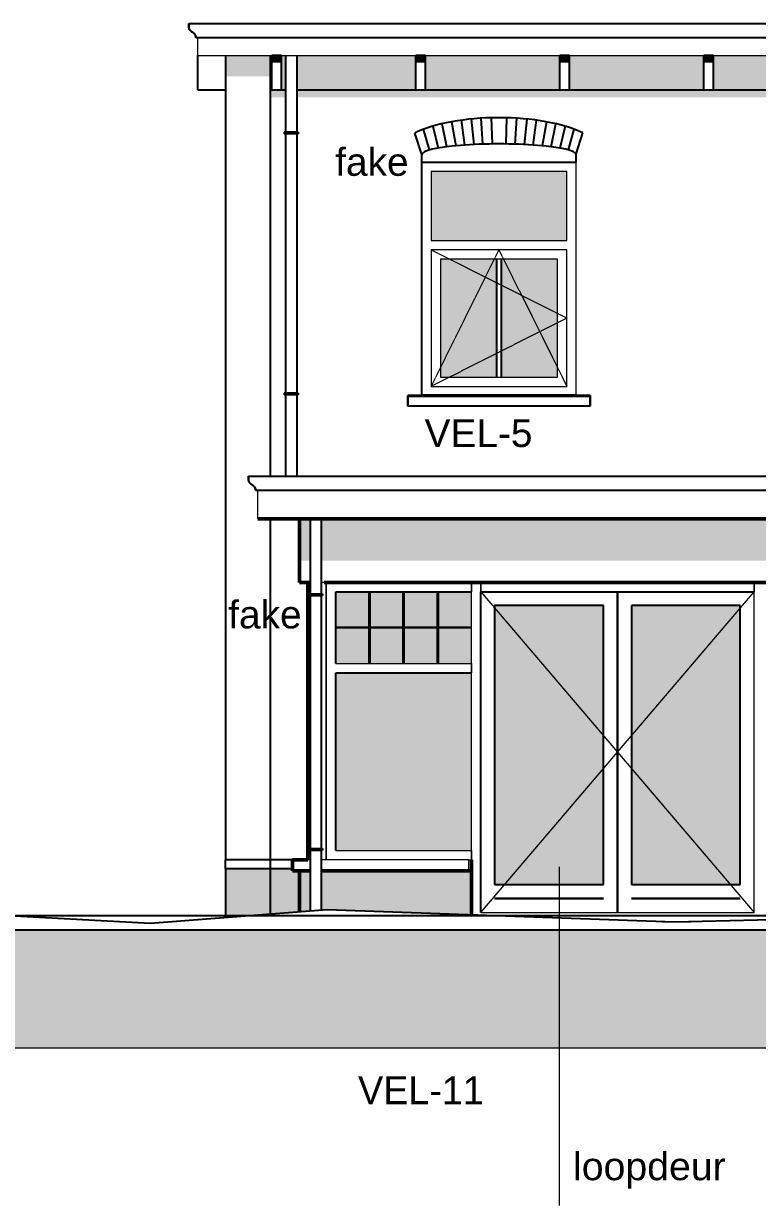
# Model space of a CAD drawing. Header units: millimetres. Extents: x 0 to 59350, y 0 to 29700.
# Drawn here: x 47332 to 49971, y 21260 to 25511 of the extents above; entities that cross this region are included whole.
import ezdxf

# ---------------------------------------------------------------- set-up
doc = ezdxf.new("R2010")
doc.units = ezdxf.units.MM
doc.linetypes.add('PUNKT2_S9', pattern=[1, 0, -1])
doc.linetypes.add('VERDECKT2_S2', pattern=[2.7, 2, -0.7])
doc.layers.add('Standard', color=7, linetype='Continuous', lineweight=25)
doc.styles.add('ARIAL', font='arial.ttf')

msp = doc.modelspace()

# ---------------------------------------------------------------- hatches: boundary and pattern name
at = {"layer": 'Standard', "linetype": 'PUNKT2_S9', "lineweight": 25}
for color, points in [(250, [(48059.5, 25396.4), (48059.5, 25321.4), (48219.5, 25321.4), (48219.5, 25396.4)]), (250, [(48259.6, 25396.4), (48224.5, 25396.4), (48224.5, 25371.4), (48259.6, 25371.4)]), (250, [(48259.6, 25272.9), (48274.5, 25272.9), (48274.5, 25396.4), (48259.6, 25396.4)]), (250, [(48314.5, 25272.9), (48742.6, 25272.9), (48742.6, 25396.4), (48314.5, 25396.4)]), (250, [(48314.5, 25272.9), (54904.5, 25272.9), (54904.5, 25396.4), (54476.5, 25396.4), (54476.5, 25273.4), (54441.5, 25273.4), (54441.5, 25396.4), (53958.4, 25396.4), (53958.4, 25273.4), (53923.4, 25273.4), (53923.4, 25396.4), (53440.3, 25396.4), (53440.3, 25273.4), (53405.3, 25273.4), (53405.3, 25396.4), (52922.2, 25396.4), (52922.2, 25273.4), (52887.2, 25273.4), (52887.2, 25396.4), (52404.2, 25396.4), (52404.2, 25273.4), (52369.2, 25273.4), (52369.2, 25396.4), (51886.1, 25396.4), (51886.1, 25273.4), (51851.1, 25273.4), (51851.1, 25396.4), (51368, 25396.4), (51368, 25273.4), (51333, 25273.4), (51333, 25396.4), (50849.9, 25396.4), (50849.9, 25273.4), (50814.9, 25273.4), (50814.9, 25396.4), (50331.9, 25396.4), (50331.9, 25273.4), (50296.9, 25273.4), (50296.9, 25396.4), (49813.8, 25396.4), (49813.8, 25273.4), (49778.8, 25273.4), (49778.8, 25396.4), (49295.7, 25396.4), (49295.7, 25273.4), (49260.7, 25273.4), (49260.7, 25396.4), (48777.6, 25396.4), (48777.6, 25273.4), (48742.6, 25273.4), (48742.6, 25396.4), (48314.5, 25396.4)]), (250, [(48777.6, 25371.4), (48777.6, 25396.4), (48742.6, 25396.4), (48742.6, 25371.4)]), (250, [(49260.7, 25371.4), (49295.7, 25371.4), (49295.7, 25396.4), (49260.7, 25396.4)]), (250, [(49813.8, 25371.4), (49813.8, 25396.4), (49778.8, 25396.4), (49778.8, 25371.4)]), (250, [(48219.5, 25246.4), (48274.5, 25246.4), (48274.5, 25272.9), (48219.5, 25272.9)]), (250, [(48314.5, 25246.4), (54904.5, 25246.4), (54904.5, 25272.9), (48314.5, 25272.9)]), (253, [(48798, 24731.4), (49286, 24731.4), (49286, 24979.9), (48798, 24979.9)]), (253, [(49034.5, 24664.4), (48831.5, 24664.4), (48831.5, 24239.9), (49034.5, 24239.9)]), (253, [(49049.5, 24664.4), (49049.5, 24239.9), (49252.5, 24239.9), (49252.5, 24664.4)]), (250, [(48362.8, 23729.4), (48324.5, 23729.4), (48324.5, 23579.4), (48362.8, 23579.4)]), (250, [(48402.8, 23579.4), (53241.3, 23579.4), (53241.3, 23729.4), (48402.8, 23729.4)]), (253, [(48575.2, 23340.2), (48575.2, 23467.9), (48455, 23467.9), (48455, 23340.2)]), (253, [(48577.7, 23467.9), (48577.7, 23340.2), (48697.8, 23340.2), (48697.8, 23467.9)]), (253, [(48700.3, 23467.9), (48700.3, 23340.2), (48820.4, 23340.2), (48820.4, 23467.9)]), (253, [(48943, 23340.2), (48943, 23467.9), (48822.9, 23467.9), (48822.9, 23340.2)]), (253, [(49026.5, 23417.9), (49026.5, 22414.4), (49417.8, 22414.4), (49417.8, 23417.9)]), (253, [(49518.3, 23417.9), (49518.3, 22414.4), (49909.5, 22414.4), (49909.5, 23417.9)]), (253, [(48455, 23337.7), (48455, 23209.9), (48575.2, 23209.9), (48575.2, 23337.7)]), (253, [(48577.7, 23337.7), (48577.7, 23209.9), (48697.8, 23209.9), (48697.8, 23337.7)]), (253, [(48820.4, 23209.9), (48820.4, 23337.7), (48700.3, 23337.7), (48700.3, 23209.9)]), (253, [(48943, 23209.9), (48943, 23337.7), (48822.9, 23337.7), (48822.9, 23209.9)]), (253, [(48455, 23176.4), (48455, 22536.9), (48943, 22536.9), (48943, 23176.4)]), (250, [(48059.5, 22295.2), (48362.8, 22318.4), (48362.8, 22463.4), (48299.5, 22463.4), (48299.5, 22471.9), (48059.5, 22471.9)]), (250, [(48402.8, 22463.4), (48402.8, 22321.4), (48424.6, 22323.1), (48943, 22305.1), (48943, 22463.4)])]:
    msp.add_hatch(color=color, dxfattribs=at).paths.add_polyline_path(points)
at = {"layer": 'Standard', "linetype": 'PUNKT2_S9', "lineweight": -3}
h = msp.add_hatch(color=0, dxfattribs=at)
h.paths.add_polyline_path([(51192, 22129.7), (51169.5, 22129.9), (51133.4, 22129.9), (51133.4, 22060.1), (51167.6, 22060.1), (51194.7, 22060.9), (51209.2, 22063.5), (51216.5, 22068), (51222.2, 22075.1), (51225.6, 22084.3), (51226.9, 22095.8), (51225.3, 22108.3), (51220.6, 22118.1), (51213.3, 22125.2), (51203.3, 22129)])
h.paths.add_polyline_path([(42847, 21826.4), (59072, 21826.4), (59072, 22251.4), (42847, 22251.4)])
h.paths.add_polyline_path([(52806.8, 21947.8), (52921.8, 21947.8), (52921.8, 21901.4), (52760.5, 21901.4), (52760.5, 22174.2), (52806.8, 22174.2)], flags=16)
h.paths.add_polyline_path([(52592, 22068.9), (52707.1, 22068.9), (52707.1, 22022.6), (52592, 22022.6), (52592, 21947.8), (52720, 21947.8), (52720, 21901.4), (52545.7, 21901.4), (52545.7, 22176.4), (52715.7, 22176.4), (52715.7, 22129.9), (52592, 22129.9)], flags=16)
h.paths.add_polyline_path([(52416.9, 21972.9), (52473, 22176.4), (52522.1, 22176.4), (52440.1, 21901.4), (52390.7, 21901.4), (52308.8, 22176.4), (52358.9, 22176.4)], flags=16)
h.paths.add_polyline_path([(52164.9, 22129.9), (52164.9, 22068.9), (52280, 22068.9), (52280, 22022.6), (52164.9, 22022.6), (52164.9, 21947.8), (52292.9, 21947.8), (52292.9, 21901.4), (52118.7, 21901.4), (52118.7, 22176.4), (52288.6, 22176.4), (52288.6, 22129.9)], flags=16)
h.paths.add_polyline_path([(52008.8, 22121.8), (51993.7, 22130.6), (51975.5, 22133.7), (51948.3, 22127.8), (51927.2, 22110.6), (51913.9, 22081.9), (51909.3, 22042.1), (51913.9, 21999.3), (51927.5, 21968.6), (51948.4, 21950.4), (51975, 21944.2), (51989.5, 21945.9), (52004.1, 21950.9), (52017.7, 21958.6), (52029.3, 21967.6), (52029.3, 22002.5), (51976.2, 22002.5), (51976.2, 22048.9), (52076, 22048.9), (52076, 21939.3), (52058.2, 21923.4), (52033.8, 21909.5), (52006.1, 21899.9), (51978, 21896.7), (51944.4, 21901.2), (51915.3, 21914.8), (51891.8, 21936.9), (51875.1, 21966.5), (51865, 22001.8), (51861.7, 22039.8), (51865.4, 22080.4), (51876.7, 22116.2), (51895.1, 22145.7), (51920.6, 22167.4), (51945.3, 22177.7), (51975.5, 22181.1), (52013.5, 22175.7), (52042.1, 22159.6), (52061.9, 22134), (52073, 22100.2), (52027, 22089.9), (52020, 22108.1)], flags=16)
h.paths.add_polyline_path([(51820.4, 22176.4), (51820.4, 22002.3), (51819.2, 21972.1), (51815.4, 21949.8), (51805.9, 21928.2), (51791, 21911.2), (51770.5, 21900.3), (51744.4, 21896.7), (51714.4, 21902.3), (51692.2, 21919.4), (51678.5, 21947.6), (51673.8, 21986.4), (51717.4, 21992.4), (51719.3, 21972.1), (51723.2, 21959), (51732.5, 21947.9), (51746, 21944.2), (51759.1, 21946.8), (51767.9, 21954.7), (51772.7, 21971), (51774.3, 21998.8), (51774.3, 22176.4)], flags=16)
h.paths.add_polyline_path([(51647.5, 22176.4), (51647.5, 21901.4), (51601.2, 21901.4), (51601.2, 22176.4)], flags=16)
h.paths.add_polyline_path([(51400.8, 22176.4), (51568.6, 22176.4), (51568.6, 22133.3), (51443, 21947.8), (51573.4, 21947.8), (51573.4, 21901.4), (51387.2, 21901.4), (51387.2, 21951.5), (51507.6, 22129.9), (51400.8, 22129.9)], flags=16)
h.paths.add_polyline_path([(51237.8, 22168.9), (51252.8, 22158.8), (51264.5, 22142.6), (51272, 22122.4), (51274.5, 22099.3), (51270.8, 22071), (51259.4, 22048.1), (51240.5, 22031.8), (51214, 22022.8), (51227.8, 22011.7), (51238.7, 21999.7), (51250.3, 21982.3), (51265.2, 21955.1), (51293.1, 21901.4), (51237.8, 21901.4), (51204.3, 21961.3), (51189.3, 21987.3), (51180, 22001.6), (51173.2, 22008.7), (51166, 22013), (51156.5, 22015.5), (51142.8, 22016.2), (51133.4, 22016.2), (51133.4, 21901.4), (51087.1, 21901.4), (51087.1, 22176.4), (51184.5, 22176.4), (51216.2, 22174.5)], flags=16)
h.paths.add_polyline_path([(50873.4, 21901.4), (50873.4, 22176.4), (51043.3, 22176.4), (51043.3, 22129.9), (50919.7, 22129.9), (50919.7, 22068.9), (51034.7, 22068.9), (51034.7, 22022.6), (50919.7, 22022.6), (50919.7, 21947.8), (51047.7, 21947.8), (51047.7, 21901.4)], flags=16)
h.paths.add_polyline_path([(50726.6, 22030.5), (50689.1, 21984.5), (50689.1, 21901.4), (50642.8, 21901.4), (50642.8, 22176.4), (50689.1, 22176.4), (50689.1, 22054.3), (50782.6, 22176.4), (50844.8, 22176.4), (50758.5, 22069.3), (50849.5, 21901.4), (50789.6, 21901.4)], flags=16)
h.paths.add_polyline_path([(50593.3, 21901.4), (50546.8, 21901.4), (50454.5, 22080.8), (50454.5, 21901.4), (50411.5, 21901.4), (50411.5, 22176.4), (50456.5, 22176.4), (50550.3, 21992.8), (50550.3, 22176.4), (50593.3, 22176.4)], flags=16)
h.paths.add_polyline_path([(50320.7, 21901.4), (50320.7, 22176.4), (50366.9, 22176.4), (50366.9, 21901.4)], flags=16)
h.paths.add_polyline_path([(50289.1, 21947.8), (50289.1, 21901.4), (50127.8, 21901.4), (50127.8, 22174.2), (50174, 22174.2), (50174, 21947.8)], flags=16)

# ---------------------------------------------------------------- linework, layer by layer
at = {"layer": 'Standard', "color": 5, "linetype": 'Continuous', "lineweight": -3}
for p, q in [((47926, 25501.4), (47926, 25511.4)), ((47926, 25511.4), (55293, 25511.4)), ((47926, 25511.4), (47926, 25501.4)), ((47926, 25501.4), (47926.1, 25501.1)), ((47926.1, 25501.1), (47926, 25501.4)), ((47926.1, 25501.1), (47926.1, 25500.2)), ((47926.1, 25500.2), (47926.1, 25501.1)), ((47926.1, 25500.2), (47926.1, 25499.5)), ((47926.1, 25499.5), (47926.1, 25500.2)), ((47926.1, 25499.5), (47926.2, 25498.7)), ((47926.2, 25498.7), (47926.1, 25499.5)), ((47926.2, 25498.7), (47926.3, 25498)), ((47926.3, 25498), (47926.2, 25498.7)), ((47926.3, 25498), (47926.4, 25497.2)), ((47926.4, 25497.2), (47926.3, 25498)), ((47926.4, 25497.2), (47926.6, 25496.4)), ((47926.6, 25496.4), (47926.4, 25497.2)), ((47926.6, 25496.4), (47926.8, 25495.7)), ((47926.8, 25495.7), (47926.6, 25496.4)), ((47926.8, 25495.7), (47927, 25495)), ((47927, 25495), (47926.8, 25495.7)), ((47927, 25495), (47927.2, 25494.2)), ((47927.2, 25494.2), (47927, 25495)), ((47927.2, 25494.2), (47927.5, 25493.5)), ((47927.5, 25493.5), (47927.2, 25494.2)), ((47927.5, 25493.5), (47927.8, 25492.8)), ((47927.8, 25492.8), (47927.5, 25493.5)), ((47927.8, 25492.8), (47928.1, 25492.1)), ((47928.1, 25492.1), (47927.8, 25492.8)), ((47928.1, 25492.1), (47928.4, 25491.4)), ((47928.4, 25491.4), (47928.1, 25492.1)), ((47928.4, 25491.4), (47928.8, 25490.7)), ((47928.8, 25490.7), (47928.4, 25491.4)), ((47928.8, 25490.7), (47929.1, 25490)), ((47929.1, 25490), (47928.8, 25490.7)), ((47929.1, 25490), (47929.5, 25489.4)), ((47929.5, 25489.4), (47929.1, 25490)), ((47929.5, 25489.4), (47930, 25488.7)), ((47930, 25488.7), (47929.5, 25489.4)), ((47930, 25488.7), (47930.4, 25488.1)), ((47930.4, 25488.1), (47930, 25488.7)), ((47930.4, 25488.1), (47930.9, 25487.5)), ((47930.9, 25487.5), (47930.4, 25488.1)), ((47930.9, 25487.5), (47931.3, 25486.9)), ((47931.3, 25486.9), (47930.9, 25487.5)), ((47931.3, 25486.9), (47931.9, 25486.3)), ((47931.9, 25486.3), (47931.3, 25486.9)), ((47931.9, 25486.3), (47932.4, 25485.7)), ((47932.4, 25485.7), (47931.9, 25486.3)), ((47932.4, 25485.7), (47932.9, 25485.2)), ((47932.9, 25485.2), (47932.4, 25485.7)), ((47932.9, 25485.2), (47933.5, 25484.6)), ((47933.5, 25484.6), (47932.9, 25485.2)), ((47933.5, 25484.6), (47934.1, 25484.1)), ((47934.1, 25484.1), (47933.5, 25484.6)), ((47934.1, 25484.1), (47934.7, 25483.6)), ((47934.7, 25483.6), (47934.1, 25484.1)), ((47934.7, 25483.6), (47935.3, 25483.2)), ((47935.3, 25483.2), (47934.7, 25483.6)), ((47935.3, 25483.2), (47935.9, 25482.7)), ((47935.9, 25482.7), (47935.3, 25483.2)), ((47935.9, 25482.7), (47936.5, 25482.3)), ((47936.5, 25482.3), (47935.9, 25482.7)), ((47936.5, 25482.3), (47937.2, 25481.9)), ((47937.2, 25481.9), (47936.5, 25482.3)), ((47937.2, 25481.9), (47937.9, 25481.5)), ((47937.9, 25481.5), (47937.2, 25481.9)), ((47937.9, 25481.5), (47938.5, 25481.2)), ((47938.5, 25481.2), (47937.9, 25481.5)), ((47938.5, 25481.2), (47939.7, 25480.6)), ((47939.7, 25480.6), (47938.5, 25481.2)), ((47939.7, 25480.6), (47940.4, 25480.2)), ((47940.4, 25480.2), (47939.7, 25480.6)), ((47940.4, 25480.2), (47941, 25479.9)), ((47941, 25479.9), (47940.4, 25480.2)), ((47941, 25479.9), (47941.7, 25479.5)), ((47941.7, 25479.5), (47941, 25479.9)), ((47941.7, 25479.5), (47942.3, 25479)), ((47942.3, 25479), (47941.7, 25479.5)), ((47942.3, 25479), (47942.9, 25478.6)), ((47942.9, 25478.6), (47942.3, 25479)), ((47942.9, 25478.6), (47943.6, 25478.1)), ((47943.6, 25478.1), (47942.9, 25478.6)), ((47943.6, 25478.1), (47944.2, 25477.6)), ((47944.2, 25477.6), (47943.6, 25478.1)), ((47944.2, 25477.6), (47944.7, 25477.1)), ((47944.7, 25477.1), (47944.2, 25477.6)), ((47944.7, 25477.1), (47945.3, 25476.6)), ((47945.3, 25476.6), (47944.7, 25477.1)), ((47945.3, 25476.6), (47945.8, 25476)), ((47945.8, 25476), (47945.3, 25476.6)), ((47945.8, 25476), (47946.4, 25475.4)), ((47946.4, 25475.4), (47945.8, 25476)), ((47946.4, 25475.4), (47946.9, 25474.9)), ((47946.9, 25474.9), (47946.4, 25475.4)), ((47946.9, 25474.9), (47947.3, 25474.3)), ((47947.3, 25474.3), (47946.9, 25474.9)), ((47947.3, 25474.3), (47947.8, 25473.6)), ((47947.8, 25473.6), (47947.3, 25474.3)), ((47947.8, 25473.6), (47948.2, 25473)), ((47948.2, 25473), (47947.8, 25473.6)), ((47948.2, 25473), (47948.7, 25472.4)), ((47948.7, 25472.4), (47948.2, 25473)), ((47948.7, 25472.4), (47949, 25471.7)), ((47949, 25471.7), (47948.7, 25472.4)), ((47949, 25471.7), (47949.4, 25471)), ((47949.4, 25471), (47949, 25471.7)), ((47949.4, 25471), (47949.8, 25470.3)), ((47949.8, 25470.3), (47949.4, 25471)), ((47949.8, 25470.3), (47950.1, 25469.6)), ((47950.1, 25469.6), (47949.8, 25470.3)), ((47950.1, 25469.6), (47950.4, 25468.9)), ((47950.4, 25468.9), (47950.1, 25469.6)), ((47950.4, 25468.9), (47950.7, 25468.2)), ((47950.7, 25468.2), (47950.4, 25468.9)), ((47950.7, 25468.2), (47950.9, 25467.5)), ((47950.9, 25467.5), (47950.7, 25468.2)), ((47950.9, 25467.5), (47951.2, 25466.7)), ((47951.2, 25466.7), (47950.9, 25467.5)), ((47951.2, 25466.7), (47951.4, 25466)), ((47951.4, 25466), (47951.2, 25466.7)), ((47951.4, 25466), (47951.5, 25465.2)), ((47951.5, 25465.2), (47951.4, 25466)), ((47951.5, 25465.2), (47951.7, 25464.5)), ((47951.7, 25464.5), (47951.5, 25465.2)), ((47951.7, 25464.5), (47951.8, 25463.7)), ((47951.8, 25463.7), (47951.7, 25464.5)), ((47951.8, 25463.7), (47951.9, 25463)), ((47951.9, 25463), (47951.8, 25463.7)), ((47951.9, 25463), (47952, 25462.2)), ((47952, 25462.2), (47951.9, 25463)), ((47952, 25462.2), (47952, 25461.5)), ((47952, 25461.5), (47952, 25462.2)), ((47952, 25461.5), (47952, 25460.4)), ((47952, 25460.4), (47952, 25461.5)), ((55267.1, 25460.4), (47952, 25460.4))]:
    msp.add_line(p, q, dxfattribs=at)
at = {"layer": 'Standard', "color": 51, "linetype": 'Continuous', "lineweight": 18}
for p, q in [((47959.5, 25396.4), (47959.5, 25460.4)), ((47959.5, 25396.4), (48224.5, 25396.4)), ((48224.6, 25396.4), (48259.5, 25396.4)), ((48259.6, 25396.4), (48742.6, 25396.4)), ((48742.6, 25396.4), (48777.6, 25396.4)), ((48777.6, 25396.4), (49260.7, 25396.4)), ((49260.7, 25396.4), (49295.7, 25396.4)), ((49295.7, 25396.4), (49778.8, 25396.4)), ((49778.8, 25396.4), (49813.8, 25396.4)), ((49813.8, 25396.4), (50296.9, 25396.4)), ((49286, 24979.9), (48798, 24979.9)), ((48798, 24979.9), (48798, 24731.4)), ((49286, 24731.4), (49286, 24979.9)), ((48798, 24731.4), (49286, 24731.4)), ((49286, 24697.9), (48798, 24697.9)), ((48798, 24697.9), (48798, 24206.4)), ((49252.5, 24664.4), (48831.5, 24664.4)), ((48831.5, 24664.4), (48831.5, 24239.9)), ((49252.5, 24239.9), (49252.5, 24664.4)), ((49286, 24206.4), (49286, 24697.9)), ((48831.5, 24239.9), (49252.5, 24239.9)), ((48798, 24206.4), (49286, 24206.4)), ((48354.5, 22503.4), (48354.5, 23501.4)), ((48421, 22503.4), (48421, 23501.4)), ((48421.5, 22503.4), (48421.5, 23501.4)), ((48943, 23467.9), (48455, 23467.9)), ((48455, 23467.9), (48455, 23209.9)), ((48943, 22503.4), (48943, 23501.4)), ((48943, 23501.4), (48943, 23467.9)), ((48943, 22503.4), (48943, 23501.4)), ((48976.5, 23467.9), (48976.5, 23501.4)), ((48976.5, 23501.4), (48976.5, 22313.9)), ((48976.5, 23501.4), (48976.5, 22503.4)), ((49959.5, 23467.9), (48976.5, 23467.9)), ((49959.5, 23501.4), (49959.5, 23467.9)), ((49959.5, 22313.9), (49959.5, 23501.4)), ((49959.5, 22503.4), (49959.5, 23501.4)), ((48455, 23209.9), (48943, 23209.9)), ((48943, 23176.4), (48455, 23176.4)), ((48455, 23176.4), (48455, 22536.9)), ((48943, 23209.9), (48943, 23176.4)), ((48455, 22536.9), (48943, 22536.9)), ((48943, 22536.9), (48943, 22503.4)), ((48976.5, 22313.9), (49959.5, 22313.9))]:
    msp.add_line(p, q, dxfattribs=at)
at = {"layer": 'Standard', "color": 7, "linetype": 'Continuous', "lineweight": -3}
for p, q in [((47959.5, 25273.4), (47959.5, 25396.4)), ((48224.5, 25273.4), (48224.5, 25396.4)), ((48259.5, 25396.4), (48224.6, 25396.4)), ((48259.5, 25396.4), (48224.6, 25396.4)), ((48259.6, 25273.4), (48259.6, 25396.4)), ((48274.5, 25396.4), (48274.5, 25120.7)), ((48314.5, 25396.4), (48314.5, 25120.7)), ((48777.6, 25396.4), (48742.6, 25396.4)), ((48742.6, 25273.4), (48742.6, 25396.4)), ((48777.6, 25273.4), (48777.6, 25396.4)), ((49295.7, 25396.4), (49260.7, 25396.4)), ((49260.7, 25273.4), (49260.7, 25396.4)), ((49295.7, 25273.4), (49295.7, 25396.4)), ((49813.8, 25396.4), (49778.8, 25396.4)), ((49778.8, 25273.4), (49778.8, 25396.4)), ((49813.8, 25273.4), (49813.8, 25396.4)), ((47959.5, 25273.4), (48059.5, 25273.4)), ((48224.5, 25273.4), (48259.5, 25273.4)), ((48224.6, 25273.4), (48259.6, 25273.4)), ((48742.6, 25273.4), (48777.6, 25273.4)), ((49260.7, 25273.4), (49295.7, 25273.4)), ((49778.8, 25273.4), (49813.8, 25273.4)), ((48942.3, 25168.3), (48951.6, 25076.5)), ((48984.3, 25077.8), (48978.2, 25171.2)), ((49014.5, 25172.8), (49017.1, 25078.5)), ((49069.6, 25172.8), (49067, 25078.5)), ((49099.8, 25077.8), (49105.9, 25171.2)), ((49141.8, 25168.3), (49132.5, 25076.5)), ((48792.3, 25057.2), (48771.1, 25131.4)), ((48803.8, 25142.4), (48823.2, 25064)), ((48854.8, 25068.7), (48837.4, 25151.3)), ((48871.7, 25158.4), (48886.8, 25072.1)), ((48919.1, 25074.7), (48906.8, 25164)), ((49165, 25074.7), (49177.3, 25164)), ((49212.4, 25158.4), (49197.3, 25072.1)), ((49229.3, 25068.7), (49246.7, 25151.3)), ((49280.3, 25142.4), (49260.9, 25064)), ((49291.8, 25057.2), (49313, 25131.4)), ((48269.5, 25120.7), (48269.5, 25114.8)), ((48269.6, 25120.7), (48269.6, 25120.7)), ((48269.8, 25120.7), (48269.6, 25120.7)), ((48269.6, 25114.8), (48269.6, 25114.8)), ((48269.8, 25114.8), (48269.6, 25114.8)), ((48269.9, 25120.7), (48269.8, 25120.7)), ((48269.9, 25114.8), (48269.8, 25114.8)), ((48270.1, 25120.7), (48269.9, 25120.7)), ((48270.1, 25114.8), (48269.9, 25114.8)), ((48270.4, 25120.7), (48270.1, 25120.7)), ((48270.4, 25114.8), (48270.1, 25114.8)), ((48270.7, 25120.7), (48270.4, 25120.7)), ((48270.7, 25114.8), (48270.4, 25114.8)), ((48271.1, 25120.7), (48270.7, 25120.7)), ((48271.1, 25114.8), (48270.7, 25114.8)), ((48271.5, 25120.7), (48271.1, 25120.7)), ((48271.5, 25114.8), (48271.1, 25114.8)), ((48271.9, 25120.7), (48271.5, 25120.7)), ((48271.9, 25114.8), (48271.5, 25114.8)), ((48272.3, 25120.7), (48271.9, 25120.7)), ((48272.3, 25114.8), (48271.9, 25114.8)), ((48272.3, 25114.8), (48272.3, 25120.7)), ((48272.5, 25120.7), (48272.4, 25120.7)), ((48272.5, 25114.8), (48272.4, 25114.8)), ((48272.5, 25120.7), (48272.5, 25114.8)), ((48272.9, 25120.7), (48272.5, 25120.7)), ((48272.9, 25114.8), (48272.5, 25114.8)), ((48273.5, 25120.7), (48272.9, 25120.7)), ((48273.5, 25114.8), (48272.9, 25114.8)), ((48274.1, 25120.7), (48273.5, 25120.7)), ((48274.1, 25114.8), (48273.5, 25114.8)), ((48274.4, 25120.7), (48274.1, 25120.7)), ((48274.1, 25114.8), (48274.1, 25120.7)), ((48274.4, 25114.8), (48274.1, 25114.8)), ((48275, 25120.7), (48274.4, 25120.7)), ((48275, 25114.8), (48274.4, 25114.8)), ((48274.5, 25114.8), (48274.5, 24182.1)), ((48275, 25120.7), (48275, 25114.8)), ((48275.4, 25120.7), (48275, 25120.7)), ((48275.4, 25114.8), (48275, 25114.8)), ((48276.1, 25120.7), (48275.4, 25120.7)), ((48276.1, 25114.8), (48275.4, 25114.8)), ((48277, 25120.7), (48276.2, 25120.7)), ((48276.2, 25114.8), (48276.2, 25120.7)), ((48277, 25114.8), (48276.2, 25114.8)), ((48280, 25120.7), (48277, 25120.7)), ((48280, 25114.8), (48277, 25114.8)), ((48283.3, 25120.7), (48280, 25120.7)), ((48283.3, 25114.8), (48280, 25114.8)), ((48286.9, 25120.7), (48283.3, 25120.7)), ((48286.9, 25114.8), (48283.3, 25114.8)), ((48290.7, 25120.7), (48286.9, 25120.7)), ((48290.7, 25114.8), (48286.9, 25114.8)), ((48294.6, 25120.7), (48290.7, 25120.7)), ((48294.6, 25114.8), (48290.7, 25114.8)), ((48298.6, 25120.7), (48294.6, 25120.7)), ((48298.6, 25114.8), (48294.6, 25114.8)), ((48302.4, 25120.7), (48298.6, 25120.7)), ((48302.4, 25114.8), (48298.6, 25114.8)), ((48306, 25120.7), (48302.4, 25120.7)), ((48306, 25114.8), (48302.4, 25114.8)), ((48309.3, 25120.7), (48306, 25120.7)), ((48309.3, 25114.8), (48306, 25114.8)), ((48312.3, 25120.7), (48309.3, 25120.7)), ((48312.3, 25114.8), (48309.3, 25114.8)), ((48314.9, 25120.7), (48312.3, 25120.7)), ((48314.9, 25114.8), (48312.3, 25114.8)), ((48314.5, 25114.8), (48314.5, 24182.1)), ((48316.9, 25120.7), (48314.9, 25120.7)), ((48316.9, 25114.8), (48314.9, 25114.8)), ((48318.4, 25120.7), (48316.9, 25120.7)), ((48318.4, 25114.8), (48316.9, 25114.8)), ((48319.3, 25120.7), (48318.4, 25120.7)), ((48319.3, 25114.8), (48318.4, 25114.8)), ((48319.6, 25120.7), (48319.3, 25120.7)), ((48319.6, 25114.8), (48319.3, 25114.8)), ((48319.6, 25120.7), (48319.6, 25114.8)), ((48764.5, 25040.6), (48739.6, 25117.8)), ((49319.1, 25042.7), (49343.4, 25118.3)), ((48764.5, 25013.4), (48764.5, 25040.6)), ((49319.5, 25013.4), (49319.5, 25040.6)), ((48269.5, 24182.1), (48269.5, 24176.2)), ((48269.6, 24182.1), (48269.6, 24182.1)), ((48269.8, 24182.1), (48269.6, 24182.1)), ((48269.6, 24176.2), (48269.6, 24176.2)), ((48269.8, 24176.2), (48269.6, 24176.2)), ((48269.9, 24182.1), (48269.8, 24182.1)), ((48269.9, 24176.2), (48269.8, 24176.2)), ((48270.1, 24182.1), (48269.9, 24182.1)), ((48270.1, 24176.2), (48269.9, 24176.2)), ((48270.4, 24182.1), (48270.1, 24182.1)), ((48270.4, 24176.2), (48270.1, 24176.2)), ((48270.7, 24182.1), (48270.4, 24182.1)), ((48270.7, 24176.2), (48270.4, 24176.2)), ((48271.1, 24182.1), (48270.7, 24182.1)), ((48271.1, 24176.2), (48270.7, 24176.2)), ((48271.5, 24182.1), (48271.1, 24182.1)), ((48271.5, 24176.2), (48271.1, 24176.2)), ((48271.9, 24182.1), (48271.5, 24182.1)), ((48271.9, 24176.2), (48271.5, 24176.2)), ((48272.4, 24182.1), (48271.9, 24182.1)), ((48272.4, 24176.2), (48271.9, 24176.2)), ((48272.9, 24182.1), (48272.4, 24182.1)), ((48272.9, 24176.2), (48272.4, 24176.2)), ((48273.5, 24182.1), (48272.9, 24182.1)), ((48273.5, 24176.2), (48272.9, 24176.2)), ((48274.1, 24182.1), (48273.5, 24182.1)), ((48274.1, 24176.2), (48273.5, 24176.2)), ((48274.7, 24182.1), (48274.1, 24182.1)), ((48274.7, 24176.2), (48274.1, 24176.2)), ((48274.5, 24176.2), (48274.5, 23882.9)), ((48275.4, 24182.1), (48274.7, 24182.1)), ((48275.4, 24176.2), (48274.7, 24176.2)), ((48276.1, 24182.1), (48275.4, 24182.1)), ((48276.1, 24176.2), (48275.4, 24176.2)), ((48276.9, 24182.1), (48276.1, 24182.1)), ((48276.9, 24176.2), (48276.1, 24176.2)), ((48277, 24182.1), (48276.9, 24182.1)), ((48277, 24176.2), (48276.9, 24176.2)), ((48277.1, 24182.1), (48277, 24182.1)), ((48277, 24176.2), (48277, 24182.1)), ((48277.1, 24176.2), (48277, 24176.2)), ((48277.3, 24182.1), (48277.1, 24182.1)), ((48277.3, 24176.2), (48277.1, 24176.2)), ((48277.3, 24182.1), (48277.3, 24176.2)), ((48277.7, 24182.1), (48277.3, 24182.1)), ((48277.7, 24176.2), (48277.3, 24176.2)), ((48278.5, 24182.1), (48277.7, 24182.1)), ((48278.5, 24176.2), (48277.7, 24176.2)), ((48279.3, 24182.1), (48278.5, 24182.1)), ((48279.3, 24176.2), (48278.5, 24176.2)), ((48279.5, 24182.1), (48279.3, 24182.1)), ((48279.5, 24176.2), (48279.3, 24176.2)), ((48280, 24182.1), (48279.5, 24182.1)), ((48279.5, 24176.2), (48279.5, 24182.1)), ((48280, 24176.2), (48279.5, 24176.2)), ((48281.1, 24182.1), (48280, 24182.1)), ((48281.1, 24176.2), (48280, 24176.2)), ((48281.1, 24182.1), (48281.1, 24176.2)), ((48282, 24182.1), (48281.1, 24182.1)), ((48282, 24176.2), (48281.1, 24176.2)), ((48283.4, 24182.1), (48281.3, 24182.1)), ((48281.3, 24176.2), (48281.3, 24182.1)), ((48283.4, 24176.2), (48281.3, 24176.2)), ((48287, 24182.1), (48283.4, 24182.1)), ((48287, 24176.2), (48283.4, 24176.2)), ((48290.8, 24182.1), (48287, 24182.1)), ((48290.8, 24176.2), (48287, 24176.2)), ((48294.7, 24182.1), (48290.8, 24182.1)), ((48294.7, 24176.2), (48290.8, 24176.2)), ((48298.7, 24182.1), (48294.7, 24182.1)), ((48298.7, 24176.2), (48294.7, 24176.2)), ((48302.5, 24182.1), (48298.7, 24182.1)), ((48302.5, 24176.2), (48298.7, 24176.2)), ((48306.1, 24182.1), (48302.5, 24182.1)), ((48306.1, 24176.2), (48302.5, 24176.2)), ((48309.4, 24182.1), (48306.1, 24182.1)), ((48309.4, 24176.2), (48306.1, 24176.2)), ((48312.4, 24182.1), (48309.4, 24182.1)), ((48312.4, 24176.2), (48309.4, 24176.2)), ((48315, 24182.1), (48312.4, 24182.1)), ((48315, 24176.2), (48312.4, 24176.2)), ((48314.5, 24176.2), (48314.5, 23882.9)), ((48317, 24182.1), (48315, 24182.1)), ((48317, 24176.2), (48315, 24176.2)), ((48318.5, 24182.1), (48317, 24182.1)), ((48318.5, 24176.2), (48317, 24176.2)), ((48319.4, 24182.1), (48318.5, 24182.1)), ((48319.4, 24176.2), (48318.5, 24176.2)), ((48319.7, 24182.1), (48319.4, 24182.1)), ((48319.7, 24176.2), (48319.4, 24176.2)), ((48319.7, 24182.1), (48319.7, 24176.2)), ((48362.8, 23729.4), (48362.8, 23460.2)), ((48402.8, 23729.4), (48402.8, 23460.2)), ((48357.7, 23460.2), (48358, 23460.2)), ((48357.7, 23460.2), (48357.7, 23454.4)), ((48357.7, 23454.4), (48358, 23454.4)), ((48358, 23460.2), (48358.9, 23460.2)), ((48358, 23454.4), (48358.9, 23454.4)), ((48358.9, 23460.2), (48360.4, 23460.2)), ((48358.9, 23454.4), (48360.4, 23454.4)), ((48360.4, 23460.2), (48362.5, 23460.2)), ((48360.4, 23454.4), (48362.5, 23454.4)), ((48362.5, 23460.2), (48365, 23460.2)), ((48362.5, 23454.4), (48365, 23454.4)), ((48362.8, 23454.4), (48362.8, 22543.6)), ((48365, 23460.2), (48368, 23460.2)), ((48365, 23454.4), (48368, 23454.4)), ((48368, 23460.2), (48371.3, 23460.2)), ((48368, 23454.4), (48371.3, 23454.4)), ((48371.3, 23460.2), (48375, 23460.2)), ((48371.3, 23454.4), (48375, 23454.4)), ((48375, 23460.2), (48378.8, 23460.2)), ((48375, 23454.4), (48378.8, 23454.4)), ((48378.8, 23460.2), (48382.7, 23460.2)), ((48378.8, 23454.4), (48382.7, 23454.4)), ((48382.7, 23460.2), (48386.6, 23460.2)), ((48382.7, 23454.4), (48386.6, 23454.4)), ((48386.6, 23460.2), (48390.4, 23460.2)), ((48386.6, 23454.4), (48390.4, 23454.4)), ((48390.4, 23460.2), (48394, 23460.2)), ((48390.4, 23454.4), (48394, 23454.4)), ((48394, 23460.2), (48397.4, 23460.2)), ((48394, 23454.4), (48397.4, 23454.4)), ((48397.4, 23460.2), (48400.4, 23460.2)), ((48397.4, 23454.4), (48400.4, 23454.4)), ((48400.4, 23460.2), (48401.2, 23460.2)), ((48400.4, 23454.4), (48401.2, 23454.4)), ((48401.2, 23460.2), (48401.2, 23454.4)), ((48401.2, 23460.2), (48401.9, 23460.2)), ((48401.2, 23454.4), (48401.9, 23454.4)), ((48401.9, 23460.2), (48402.3, 23460.2)), ((48401.9, 23454.4), (48402.3, 23454.4)), ((48402.3, 23460.2), (48402.9, 23460.2)), ((48402.3, 23454.4), (48402.3, 23460.2)), ((48402.3, 23454.4), (48402.9, 23454.4)), ((48402.8, 23454.4), (48402.8, 22543.6)), ((48402.9, 23460.2), (48403.2, 23460.2)), ((48402.9, 23454.4), (48403.2, 23454.4)), ((48403.2, 23460.2), (48403.2, 23454.4)), ((48403.3, 23460.2), (48403.9, 23460.2)), ((48403.3, 23454.4), (48403.9, 23454.4)), ((48403.9, 23460.2), (48404.4, 23460.2)), ((48403.9, 23454.4), (48404.4, 23454.4)), ((48404.4, 23460.2), (48404.9, 23460.2)), ((48404.4, 23454.4), (48404.9, 23454.4)), ((48404.9, 23460.2), (48405, 23460.2)), ((48404.9, 23454.4), (48404.9, 23460.2)), ((48404.9, 23454.4), (48405, 23454.4)), ((48405, 23460.2), (48405, 23454.4)), ((48405, 23460.2), (48405.4, 23460.2)), ((48405, 23454.4), (48405.4, 23454.4)), ((48405.4, 23460.2), (48405.9, 23460.2)), ((48405.4, 23454.4), (48405.9, 23454.4)), ((48405.9, 23460.2), (48406.3, 23460.2)), ((48405.9, 23454.4), (48406.3, 23454.4)), ((48406.3, 23460.2), (48406.6, 23460.2)), ((48406.3, 23454.4), (48406.6, 23454.4)), ((48406.6, 23460.2), (48406.9, 23460.2)), ((48406.6, 23454.4), (48406.9, 23454.4)), ((48406.9, 23460.2), (48407.2, 23460.2)), ((48406.9, 23454.4), (48407.2, 23454.4)), ((48407.2, 23460.2), (48407.4, 23460.2)), ((48407.2, 23454.4), (48407.4, 23454.4)), ((48407.4, 23460.2), (48407.6, 23460.2)), ((48407.4, 23454.4), (48407.6, 23454.4)), ((48407.6, 23460.2), (48407.7, 23460.2)), ((48407.6, 23454.4), (48407.7, 23454.4)), ((48407.7, 23460.2), (48407.8, 23460.2)), ((48407.7, 23454.4), (48407.8, 23454.4)), ((48407.8, 23460.2), (48407.8, 23454.4)), ((48357.6, 22543.6), (48357.6, 22537.9)), ((48357.6, 22543.6), (48357.9, 22543.6)), ((48357.6, 22537.9), (48357.9, 22537.9)), ((48357.9, 22543.6), (48358.8, 22543.6)), ((48357.9, 22537.9), (48358.8, 22537.9)), ((48358.8, 22543.6), (48360.3, 22543.6)), ((48358.8, 22537.9), (48360.3, 22537.9)), ((48360.3, 22543.6), (48362.4, 22543.6)), ((48360.3, 22537.9), (48362.4, 22537.9)), ((48362.4, 22543.6), (48364.9, 22543.6)), ((48362.4, 22537.9), (48364.9, 22537.9)), ((48362.8, 22537.9), (48362.8, 22318.4)), ((48364.9, 22543.6), (48367.9, 22543.6)), ((48364.9, 22537.9), (48367.9, 22537.9)), ((48367.9, 22543.6), (48371.2, 22543.6)), ((48367.9, 22537.9), (48371.2, 22537.9)), ((48371.2, 22543.6), (48374.9, 22543.6)), ((48371.2, 22537.9), (48374.9, 22537.9)), ((48374.9, 22543.6), (48378.7, 22543.6)), ((48374.9, 22537.9), (48378.7, 22537.9)), ((48378.7, 22543.6), (48382.6, 22543.6)), ((48378.7, 22537.9), (48382.6, 22537.9)), ((48382.6, 22543.6), (48386.5, 22543.6)), ((48382.6, 22537.9), (48386.5, 22537.9)), ((48386.5, 22543.6), (48390.3, 22543.6)), ((48386.5, 22537.9), (48390.3, 22537.9)), ((48390.3, 22543.6), (48393.9, 22543.6)), ((48390.3, 22537.9), (48393.9, 22537.9)), ((48393.9, 22543.6), (48396.1, 22543.6)), ((48393.9, 22537.9), (48396.1, 22537.9)), ((48395.3, 22543.6), (48396.2, 22543.6)), ((48395.3, 22537.9), (48396.2, 22537.9)), ((48396.1, 22543.6), (48396.1, 22537.9)), ((48396.2, 22543.6), (48397.3, 22543.6)), ((48396.2, 22537.9), (48396.2, 22543.6)), ((48396.2, 22537.9), (48397.3, 22537.9)), ((48397.3, 22543.6), (48397.9, 22543.6)), ((48397.3, 22537.9), (48397.9, 22537.9)), ((48397.9, 22543.6), (48397.9, 22537.9)), ((48397.9, 22543.6), (48398, 22543.6)), ((48397.9, 22537.9), (48398, 22537.9)), ((48398, 22543.6), (48398.9, 22543.6)), ((48398, 22537.9), (48398.9, 22537.9)), ((48398.9, 22543.6), (48399.7, 22543.6)), ((48398.9, 22537.9), (48399.7, 22537.9)), ((48399.7, 22543.6), (48400.1, 22543.6)), ((48399.7, 22537.9), (48400.1, 22537.9)), ((48400.1, 22543.6), (48400.3, 22543.6)), ((48400.1, 22537.9), (48400.1, 22543.6)), ((48400.1, 22537.9), (48400.3, 22537.9)), ((48400.3, 22543.6), (48400.4, 22543.6)), ((48400.3, 22537.9), (48400.4, 22537.9)), ((48400.4, 22543.6), (48400.4, 22537.9)), ((48400.4, 22543.6), (48400.5, 22543.6)), ((48400.4, 22537.9), (48400.5, 22537.9)), ((48400.5, 22543.6), (48401.2, 22543.6)), ((48400.5, 22537.9), (48401.2, 22537.9)), ((48401.2, 22543.6), (48401.9, 22543.6)), ((48401.2, 22537.9), (48401.9, 22537.9)), ((48401.9, 22543.6), (48402.6, 22543.6)), ((48401.9, 22537.9), (48402.6, 22537.9)), ((48402.6, 22543.6), (48403.3, 22543.6)), ((48402.6, 22537.9), (48403.3, 22537.9)), ((48402.8, 22537.9), (48402.8, 22321.4)), ((48403.3, 22543.6), (48403.9, 22543.6)), ((48403.3, 22537.9), (48403.9, 22537.9)), ((48403.9, 22543.6), (48404.4, 22543.6)), ((48403.9, 22537.9), (48404.4, 22537.9)), ((48404.4, 22543.6), (48405, 22543.6)), ((48404.4, 22537.9), (48405, 22537.9)), ((48405, 22543.6), (48405.4, 22543.6)), ((48405, 22537.9), (48405.4, 22537.9)), ((48405.4, 22543.6), (48405.9, 22543.6)), ((48405.4, 22537.9), (48405.9, 22537.9)), ((48405.9, 22543.6), (48406.3, 22543.6)), ((48405.9, 22537.9), (48406.3, 22537.9)), ((48406.3, 22543.6), (48406.6, 22543.6)), ((48406.3, 22537.9), (48406.6, 22537.9)), ((48406.6, 22543.6), (48406.9, 22543.6)), ((48406.6, 22537.9), (48406.9, 22537.9)), ((48406.9, 22543.6), (48407.2, 22543.6)), ((48406.9, 22537.9), (48407.2, 22537.9)), ((48407.2, 22543.6), (48407.4, 22543.6)), ((48407.2, 22537.9), (48407.4, 22537.9)), ((48407.4, 22543.6), (48407.6, 22543.6)), ((48407.4, 22537.9), (48407.6, 22537.9)), ((48407.6, 22543.6), (48407.7, 22543.6)), ((48407.6, 22537.9), (48407.7, 22537.9)), ((48407.7, 22543.6), (48407.8, 22543.6)), ((48407.7, 22537.9), (48407.8, 22537.9)), ((48407.8, 22543.6), (48407.8, 22537.9))]:
    msp.add_line(p, q, dxfattribs=at)
at = {"layer": 'Standard', "color": 7, "linetype": 'Continuous', "lineweight": 25}
for p, q in [((48059.5, 22503.4), (48059.5, 25396.4)), ((48219.5, 25396.4), (48219.5, 23882.9)), ((48764.5, 25013.4), (49319.5, 25013.4)), ((48764.5, 24173.1), (48764.5, 25013.4)), ((48714.5, 24135.4), (48714.5, 24173.1)), ((48714.5, 24173.1), (48764.5, 24173.1)), ((49369.5, 24173.1), (49369.5, 24135.4)), ((49369.5, 24135.4), (48714.5, 24135.4)), ((48219.5, 23729.4), (48219.5, 22503.4)), ((48455, 23467.9), (48943, 23467.9)), ((48455, 23209.9), (48455, 23467.9)), ((48976.5, 22313.9), (48976.5, 23467.9)), ((48976.5, 23467.9), (49959.5, 23467.9)), ((48455, 23176.4), (48943, 23176.4)), ((48455, 22536.9), (48455, 23176.4)), ((48058.5, 22471.9), (48058.5, 22503.4)), ((48058.5, 22503.4), (48059.5, 22503.4)), ((48220.5, 22503.4), (48219.5, 22503.4)), ((48220.5, 22471.9), (48220.5, 22503.4)), ((48059.5, 22471.9), (48058.5, 22471.9)), ((48059.5, 22295.2), (48059.5, 22471.9)), ((48219.5, 22471.9), (48219.5, 22307.4)), ((48219.5, 22471.9), (48220.5, 22471.9))]:
    msp.add_line(p, q, dxfattribs=at)
at = {"layer": 'Standard', "color": 36, "linetype": 'Continuous', "lineweight": 18}
for p, q in [((48059.5, 25046.4), (48059.5, 25396.4)), ((48219.5, 25046.4), (48219.5, 25396.4)), ((48059.5, 23596.4), (48059.5, 25046.4)), ((48219.5, 23882.9), (48219.5, 25046.4)), ((49319.5, 25013.4), (48764.5, 25013.4)), ((48764.5, 25013.4), (48764.5, 24173.1)), ((49319.5, 24173.1), (49319.5, 25013.4)), ((48219.5, 23596.4), (48219.5, 23729.4)), ((48324.5, 23729.4), (48324.5, 23501.4)), ((48059.5, 22503.4), (48059.5, 23596.4)), ((48219.5, 22503.4), (48219.5, 23596.4)), ((48362.8, 23501.4), (48324.5, 23501.4)), ((50514.5, 23501.4), (48402.8, 23501.4)), ((48933, 22503.4), (48943, 22503.4)), ((48943, 22503.4), (48943, 22304.7)), ((48059.5, 22295.2), (48059.5, 22471.9)), ((48219.5, 22307.4), (48219.5, 22471.9)), ((48324.5, 22463.4), (48324.5, 22315.4)), ((49630.4, 22280.4), (49731.9, 22280.4))]:
    msp.add_line(p, q, dxfattribs=at)
at = {"layer": 'Standard', "color": 255, "linetype": 'Continuous', "lineweight": -3}
for p, q in [((48219.5, 25272.9), (48274.5, 25272.9)), ((48314.5, 25272.9), (54904.6, 25272.9)), ((49026.5, 22414.4), (49417.8, 22414.4)), ((49518.3, 22414.4), (49909.5, 22414.4)), ((49417.8, 22364.4), (49026.5, 22364.4)), ((49909.5, 22364.4), (49518.3, 22364.4))]:
    msp.add_line(p, q, dxfattribs=at)
at = {"layer": 'Standard', "color": 7, "linetype": 'VERDECKT2_S2', "lineweight": 18}
for p, q in [((48798, 24206.4), (49042, 24697.9)), ((48798, 24697.9), (49286, 24452.2)), ((49042, 24697.9), (49286, 24206.4)), ((49286, 24452.2), (48798, 24206.4))]:
    msp.add_line(p, q, dxfattribs=at)
at = {"layer": 'Standard', "color": 250, "linetype": 'Continuous', "lineweight": -3}
for p, q in [((49034.5, 24239.9), (49034.5, 24664.4)), ((49049.5, 24664.4), (49049.5, 24239.9)), ((48575.2, 23340.2), (48575.2, 23467.9)), ((48577.7, 23467.9), (48577.7, 23340.2)), ((48697.8, 23340.2), (48697.8, 23467.9)), ((48700.3, 23467.9), (48700.3, 23340.2)), ((48820.4, 23340.2), (48820.4, 23467.9)), ((48822.9, 23467.9), (48822.9, 23340.2)), ((48455, 23340.2), (48575.2, 23340.2)), ((48577.7, 23340.2), (48697.8, 23340.2)), ((48700.3, 23340.2), (48820.4, 23340.2)), ((48822.9, 23340.2), (48943, 23340.2)), ((48575.2, 23337.7), (48455, 23337.7)), ((48575.2, 23209.9), (48575.2, 23337.7)), ((48577.7, 23337.7), (48577.7, 23209.9)), ((48697.8, 23337.7), (48577.7, 23337.7)), ((48697.8, 23209.9), (48697.8, 23337.7)), ((48700.3, 23337.7), (48700.3, 23209.9)), ((48820.4, 23337.7), (48700.3, 23337.7)), ((48820.4, 23209.9), (48820.4, 23337.7)), ((48822.9, 23337.7), (48822.9, 23209.9)), ((48943, 23337.7), (48822.9, 23337.7))]:
    msp.add_line(p, q, dxfattribs=at)
at = {"layer": 'Standard', "color": 117, "linetype": 'Continuous', "lineweight": -3}
for p, q in [((48764.5, 24173.1), (48714.5, 24173.1)), ((48714.5, 24173.1), (48714.5, 24170.4)), ((48714.5, 24170.4), (48714.5, 24135.4)), ((49369.5, 24170.4), (48714.5, 24170.4)), ((49319.5, 24175.4), (48764.5, 24175.4)), ((49369.5, 24173.1), (49319.5, 24173.1)), ((49369.5, 24170.4), (49369.5, 24173.1)), ((49369.5, 24135.4), (49369.5, 24170.4)), ((49369.5, 24135.4), (48714.5, 24135.4))]:
    msp.add_line(p, q, dxfattribs=at)
at = {"layer": 'Standard', "color": 25, "linetype": 'Continuous', "lineweight": -3}
for p, q in [((48141, 23872.9), (48141, 23882.9)), ((48141, 23882.9), (48141, 23872.9)), ((48141, 23882.9), (53503, 23882.9)), ((48141, 23872.9), (48141.1, 23872.6)), ((48141.1, 23872.6), (48141, 23872.9)), ((48141.1, 23872.6), (48141.1, 23871.7)), ((48141.1, 23871.7), (48141.1, 23872.6)), ((48141.1, 23871.7), (48141.1, 23871)), ((48141.1, 23871), (48141.1, 23871.7)), ((48141.1, 23871), (48141.2, 23870.2)), ((48141.2, 23870.2), (48141.1, 23871)), ((48141.2, 23870.2), (48141.3, 23869.5)), ((48141.3, 23869.5), (48141.2, 23870.2)), ((48141.3, 23869.5), (48141.4, 23868.7)), ((48141.4, 23868.7), (48141.3, 23869.5)), ((48141.4, 23868.7), (48141.6, 23867.9)), ((48141.6, 23867.9), (48141.4, 23868.7)), ((48141.6, 23867.9), (48141.8, 23867.2)), ((48141.8, 23867.2), (48141.6, 23867.9)), ((48141.8, 23867.2), (48142, 23866.5)), ((48142, 23866.5), (48141.8, 23867.2)), ((48142, 23866.5), (48142.2, 23865.7)), ((48142.2, 23865.7), (48142, 23866.5)), ((48142.2, 23865.7), (48142.5, 23865)), ((48142.5, 23865), (48142.2, 23865.7)), ((48142.5, 23865), (48142.8, 23864.3)), ((48142.8, 23864.3), (48142.5, 23865)), ((48142.8, 23864.3), (48143.1, 23863.6)), ((48143.1, 23863.6), (48142.8, 23864.3)), ((48143.1, 23863.6), (48143.4, 23862.9)), ((48143.4, 23862.9), (48143.1, 23863.6)), ((48143.4, 23862.9), (48143.8, 23862.2)), ((48143.8, 23862.2), (48143.4, 23862.9)), ((48143.8, 23862.2), (48144.1, 23861.5)), ((48144.1, 23861.5), (48143.8, 23862.2)), ((48144.1, 23861.5), (48144.5, 23860.9)), ((48144.5, 23860.9), (48144.1, 23861.5)), ((48144.5, 23860.9), (48145, 23860.2)), ((48145, 23860.2), (48144.5, 23860.9)), ((48145, 23860.2), (48145.4, 23859.6)), ((48145.4, 23859.6), (48145, 23860.2)), ((48145.4, 23859.6), (48145.9, 23859)), ((48145.9, 23859), (48145.4, 23859.6)), ((48145.9, 23859), (48146.3, 23858.4)), ((48146.3, 23858.4), (48145.9, 23859)), ((48146.3, 23858.4), (48146.9, 23857.8)), ((48146.9, 23857.8), (48146.3, 23858.4)), ((48146.9, 23857.8), (48147.4, 23857.2)), ((48147.4, 23857.2), (48146.9, 23857.8)), ((48147.4, 23857.2), (48147.9, 23856.7)), ((48147.9, 23856.7), (48147.4, 23857.2)), ((48147.9, 23856.7), (48148.5, 23856.1)), ((48148.5, 23856.1), (48147.9, 23856.7)), ((48148.5, 23856.1), (48149.1, 23855.6)), ((48149.1, 23855.6), (48148.5, 23856.1)), ((48149.1, 23855.6), (48149.7, 23855.1)), ((48149.7, 23855.1), (48149.1, 23855.6)), ((48149.7, 23855.1), (48150.3, 23854.7)), ((48150.3, 23854.7), (48149.7, 23855.1)), ((48150.3, 23854.7), (48150.9, 23854.2)), ((48150.9, 23854.2), (48150.3, 23854.7)), ((48150.9, 23854.2), (48151.5, 23853.8)), ((48151.5, 23853.8), (48150.9, 23854.2)), ((48151.5, 23853.8), (48152.2, 23853.4)), ((48152.2, 23853.4), (48151.5, 23853.8)), ((48152.2, 23853.4), (48152.9, 23853)), ((48152.9, 23853), (48152.2, 23853.4)), ((48152.9, 23853), (48153.5, 23852.7)), ((48153.5, 23852.7), (48152.9, 23853)), ((48153.5, 23852.7), (48154.7, 23852.1)), ((48154.7, 23852.1), (48153.5, 23852.7)), ((48154.7, 23852.1), (48155.4, 23851.7)), ((48155.4, 23851.7), (48154.7, 23852.1)), ((48155.4, 23851.7), (48156, 23851.4)), ((48156, 23851.4), (48155.4, 23851.7)), ((48156, 23851.4), (48156.7, 23851)), ((48156.7, 23851), (48156, 23851.4)), ((48156.7, 23851), (48157.3, 23850.5)), ((48157.3, 23850.5), (48156.7, 23851)), ((48157.3, 23850.5), (48157.9, 23850.1)), ((48157.9, 23850.1), (48157.3, 23850.5)), ((48157.9, 23850.1), (48158.6, 23849.6)), ((48158.6, 23849.6), (48157.9, 23850.1)), ((48158.6, 23849.6), (48159.2, 23849.1)), ((48159.2, 23849.1), (48158.6, 23849.6)), ((48159.2, 23849.1), (48159.7, 23848.6)), ((48159.7, 23848.6), (48159.2, 23849.1)), ((48159.7, 23848.6), (48160.3, 23848.1)), ((48160.3, 23848.1), (48159.7, 23848.6)), ((48160.3, 23848.1), (48160.8, 23847.5)), ((48160.8, 23847.5), (48160.3, 23848.1)), ((48160.8, 23847.5), (48161.4, 23846.9)), ((48161.4, 23846.9), (48160.8, 23847.5)), ((48161.4, 23846.9), (48161.9, 23846.4)), ((48161.9, 23846.4), (48161.4, 23846.9)), ((48161.9, 23846.4), (48162.3, 23845.8)), ((48162.3, 23845.8), (48161.9, 23846.4)), ((48162.3, 23845.8), (48162.8, 23845.1)), ((48162.8, 23845.1), (48162.3, 23845.8)), ((48162.8, 23845.1), (48163.2, 23844.5)), ((48163.2, 23844.5), (48162.8, 23845.1)), ((48163.2, 23844.5), (48163.7, 23843.9)), ((48163.7, 23843.9), (48163.2, 23844.5)), ((48163.7, 23843.9), (48164, 23843.2)), ((48164, 23843.2), (48163.7, 23843.9)), ((48164, 23843.2), (48164.4, 23842.5)), ((48164.4, 23842.5), (48164, 23843.2)), ((48164.4, 23842.5), (48164.8, 23841.8)), ((48164.8, 23841.8), (48164.4, 23842.5)), ((48164.8, 23841.8), (48165.1, 23841.1)), ((48165.1, 23841.1), (48164.8, 23841.8)), ((48165.1, 23841.1), (48165.4, 23840.4)), ((48165.4, 23840.4), (48165.1, 23841.1)), ((48165.4, 23840.4), (48165.7, 23839.7)), ((48165.7, 23839.7), (48165.4, 23840.4)), ((48165.7, 23839.7), (48165.9, 23839)), ((48165.9, 23839), (48165.7, 23839.7)), ((48165.9, 23839), (48166.2, 23838.2)), ((48166.2, 23838.2), (48165.9, 23839)), ((48166.2, 23838.2), (48166.4, 23837.5)), ((48166.4, 23837.5), (48166.2, 23838.2)), ((48166.4, 23837.5), (48166.5, 23836.7)), ((48166.5, 23836.7), (48166.4, 23837.5)), ((48166.5, 23836.7), (48166.7, 23836)), ((48166.7, 23836), (48166.5, 23836.7)), ((48166.7, 23836), (48166.8, 23835.2)), ((48166.8, 23835.2), (48166.7, 23836)), ((48166.8, 23835.2), (48166.9, 23834.5)), ((48166.9, 23834.5), (48166.8, 23835.2)), ((48166.9, 23834.5), (48167, 23833.7)), ((48167, 23833.7), (48166.9, 23834.5)), ((48167, 23833.7), (48167, 23833)), ((48167, 23833), (48167, 23833.7)), ((48167, 23833), (48167, 23831.9)), ((48167, 23831.9), (48167, 23833)), ((53477.1, 23831.9), (48167, 23831.9)), ((48059.5, 22503.4), (48058.5, 22503.4)), ((48058.5, 22471.9), (48058.5, 22503.4)), ((48220.5, 22503.4), (48059.5, 22503.4)), ((48220.5, 22471.9), (48220.5, 22503.4)), ((48299.5, 22503.4), (48220.5, 22503.4)), ((48058.5, 22471.9), (48059.5, 22471.9)), ((48059.5, 22471.9), (48220.5, 22471.9)), ((48220.5, 22471.9), (48299.5, 22471.9))]:
    msp.add_line(p, q, dxfattribs=at)
at = {"layer": 'Standard', "color": 61, "linetype": 'Continuous', "lineweight": 18}
for q in [(48174.5, 23831.9), (53469.5, 23729.4)]:
    msp.add_line((48174.5, 23729.4), q, dxfattribs=at)
at = {"layer": 'Standard', "color": 7, "linetype": 'Continuous', "lineweight": 50}
for p, q in [((48174.5, 23729.4), (53469.5, 23729.4)), ((48324.5, 23501.4), (48324.5, 23729.4)), ((48354.5, 23501.4), (48324.5, 23501.4)), ((48354.5, 23501.4), (48362.8, 23501.4)), ((48354.5, 22503.4), (48354.5, 23501.4)), ((48412.8, 23501.4), (50514.5, 23501.4)), ((48299.5, 22463.4), (48299.5, 22503.4)), ((48299.5, 22503.4), (48354.5, 22503.4)), ((48943, 22305.1), (48943, 22503.4)), ((48362.8, 22463.4), (48299.5, 22463.4)), ((48324.5, 22315.4), (48324.5, 22463.4)), ((48943, 22463.4), (48402.8, 22463.4))]:
    msp.add_line(p, q, dxfattribs=at)
at = {"layer": 'Standard', "color": 7, "linetype": 'Continuous', "lineweight": 18}
for p, q in [((48976.5, 23467.9), (49959.5, 22313.9)), ((48976.5, 22313.9), (49959.5, 23467.9))]:
    msp.add_line(p, q, dxfattribs=at)
at = {"layer": 'Standard', "color": 51, "linetype": 'Continuous', "lineweight": -3}
for p, q in [((49467.8, 23467.9), (49467.8, 22313.9)), ((49468.3, 22313.9), (49468.3, 23467.9)), ((49417.8, 23417.9), (49026.5, 23417.9)), ((49026.5, 23417.9), (49026.5, 22414.4)), ((49417.8, 22414.4), (49417.8, 23417.9)), ((49909.5, 23417.9), (49518.3, 23417.9)), ((49518.3, 23417.9), (49518.3, 22414.4)), ((49909.5, 22414.4), (49909.5, 23417.9)), ((49026.5, 22364.4), (49026.5, 22363.9)), ((49026.5, 22363.9), (49417.8, 22363.9)), ((49417.8, 22363.9), (49417.8, 22364.4)), ((49518.3, 22364.4), (49518.3, 22363.9)), ((49518.3, 22363.9), (49909.5, 22363.9)), ((49909.5, 22363.9), (49909.5, 22364.4))]:
    msp.add_line(p, q, dxfattribs=at)
at = {"layer": 'Standard', "color": 59, "linetype": 'Continuous', "lineweight": 18}
for p, q in [((48299.5, 22503.4), (48299.5, 22463.4)), ((48362.8, 22503.4), (48299.5, 22503.4)), ((48299.5, 22463.4), (48299.5, 22503.4)), ((48933, 22503.4), (48402.8, 22503.4)), ((48933, 22503.4), (48933, 22463.4)), ((48299.5, 22463.4), (48362.8, 22463.4)), ((48402.8, 22463.4), (48933, 22463.4))]:
    msp.add_line(p, q, dxfattribs=at)
at = {"layer": 'Standard', "color": 5, "linetype": 'Continuous', "lineweight": 18}
msp.add_line((49258.9, 22478.6), (49258.9, 21260.3), dxfattribs=at)
at = {"layer": 'Standard', "color": 94, "linetype": 'Continuous', "lineweight": -3}
for p, q in [((48424.6, 22323.1), (47788.5, 22274.4)), ((49672.7, 22278.9), (48424.6, 22323.1)), ((47788.5, 22274.4), (47110.8, 22310.8)), ((50365.7, 22296.4), (49672.7, 22278.9)), ((42847, 22251.4), (59072, 22251.4))]:
    msp.add_line(p, q, dxfattribs=at)
at = {"layer": 'Standard', "color": 7, "linetype": 'VERDECKT2_S2', "lineweight": -3}
msp.add_line((59072, 22301.4), (42847, 22301.4), dxfattribs=at)
at = {"layer": 'Standard', "color": 94, "linetype": 'Continuous', "lineweight": 18}
for p, q in [((59072, 22251.4), (42847, 22251.4)), ((42847, 21826.4), (59072, 21826.4))]:
    msp.add_line(p, q, dxfattribs=at)
at = {"layer": 'Standard', "color": 7, "linetype": 'Continuous', "lineweight": -3}
for major_axis, ratio, start_param, end_param in [((372, 0), 0.356183, 0.626351, 2.519951), ((277.5, 0), 0.136937, 0, 3.141593)]:
    msp.add_ellipse((49042, 25040.6), major_axis=major_axis, ratio=ratio, start_param=start_param, end_param=end_param, dxfattribs=at)

# ---------------------------------------------------------------- texts
at = {"layer": 'Standard', "color": 7, "linetype": 'Continuous', "lineweight": 18, "char_height": 100, "attachment_point": 7, "style": 'ARIAL'}
for s, insert, width in [('\\W1.00;fake', (48453, 24962.6), 314.943), ('\\W1.00;VEL-5', (48774.4, 23986.9), 440.077), ('\\W1.00;fake', (48068.2, 23334.3), 314.943), ('\\W0.97;VEL-11', (48535.4, 21624.2), 516.875)]:
    msp.add_mtext(s, dxfattribs=dict(at, insert=insert, width=width))
at = {"layer": 'Standard', "color": 5, "linetype": 'Continuous', "lineweight": 18, "insert": (49308.4, 21320.7), "char_height": 100, "width": 598.676, "attachment_point": 7, "style": 'ARIAL'}
msp.add_mtext('\\W1.01;loopdeur', dxfattribs=at)

doc.saveas('drawing.dxf')
